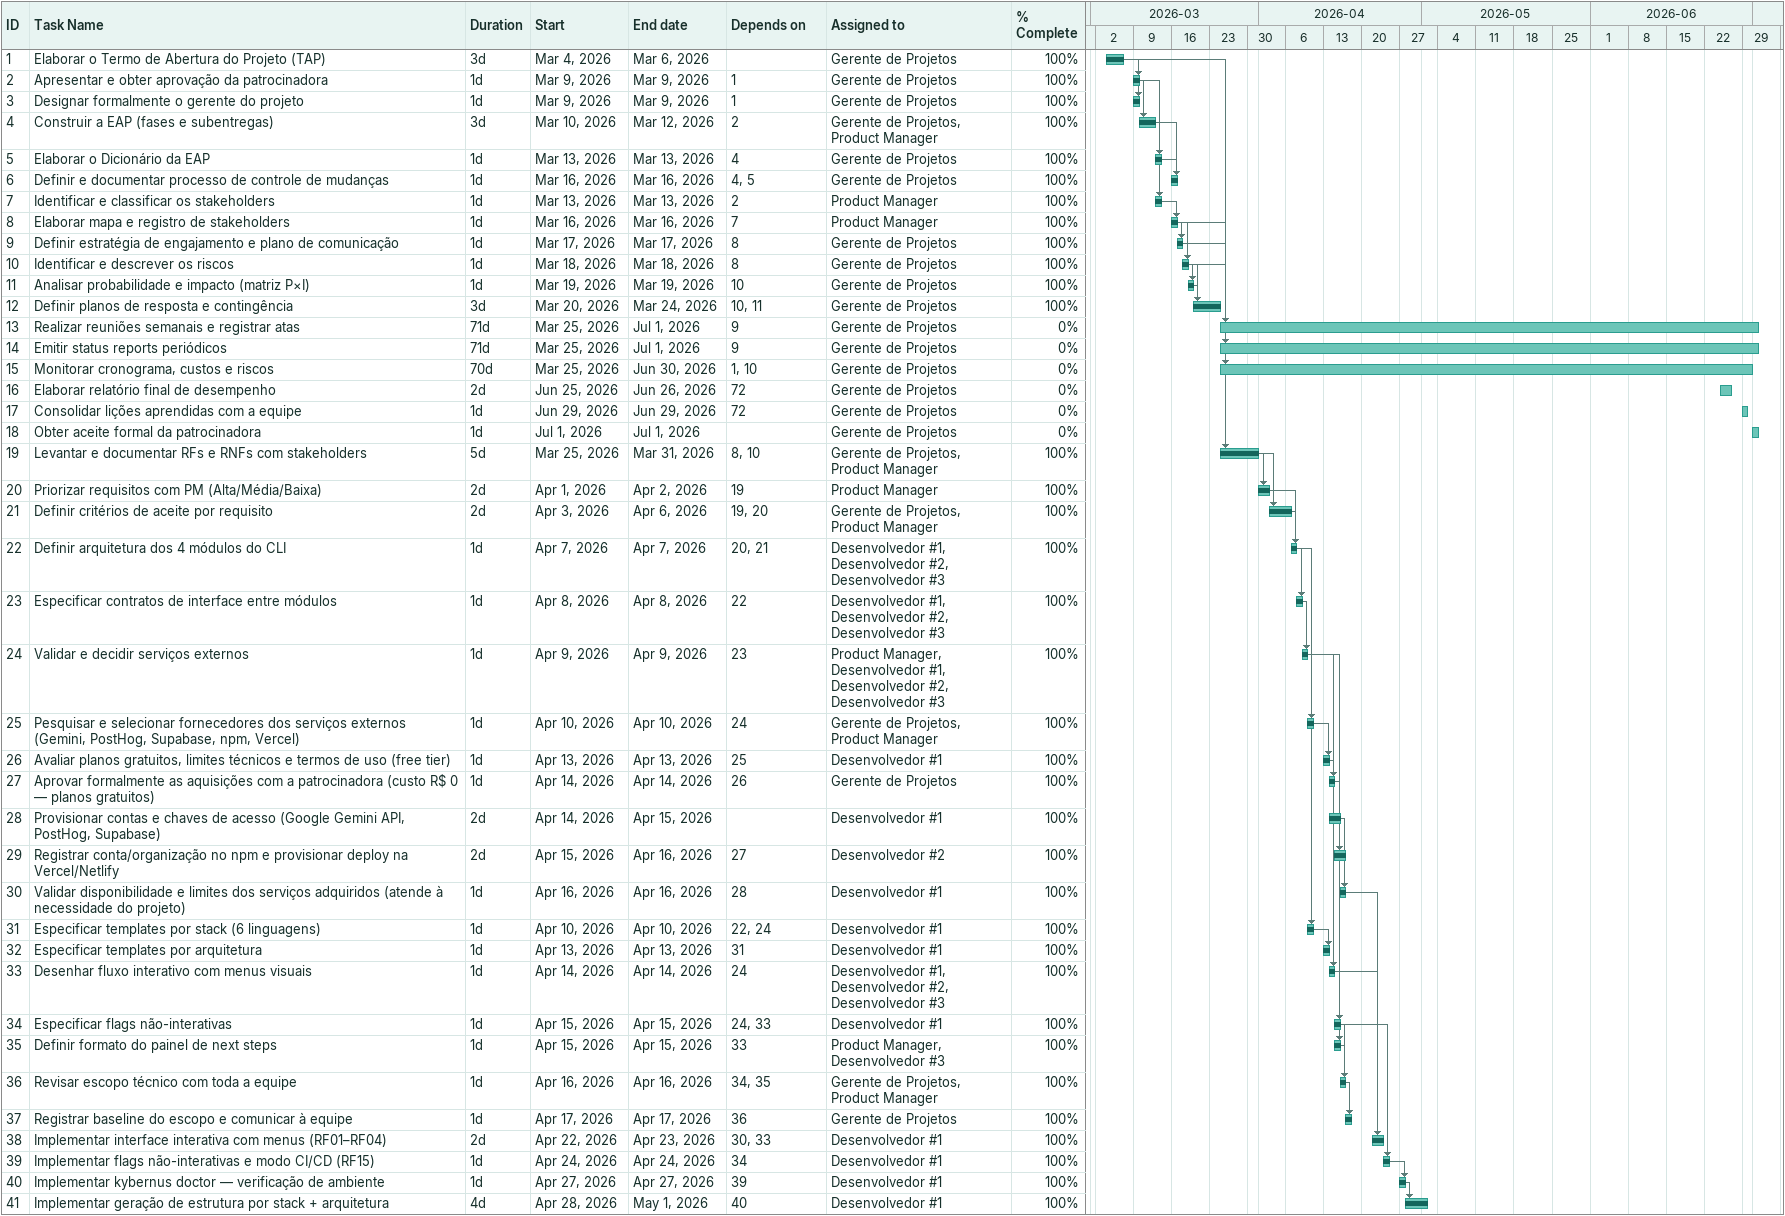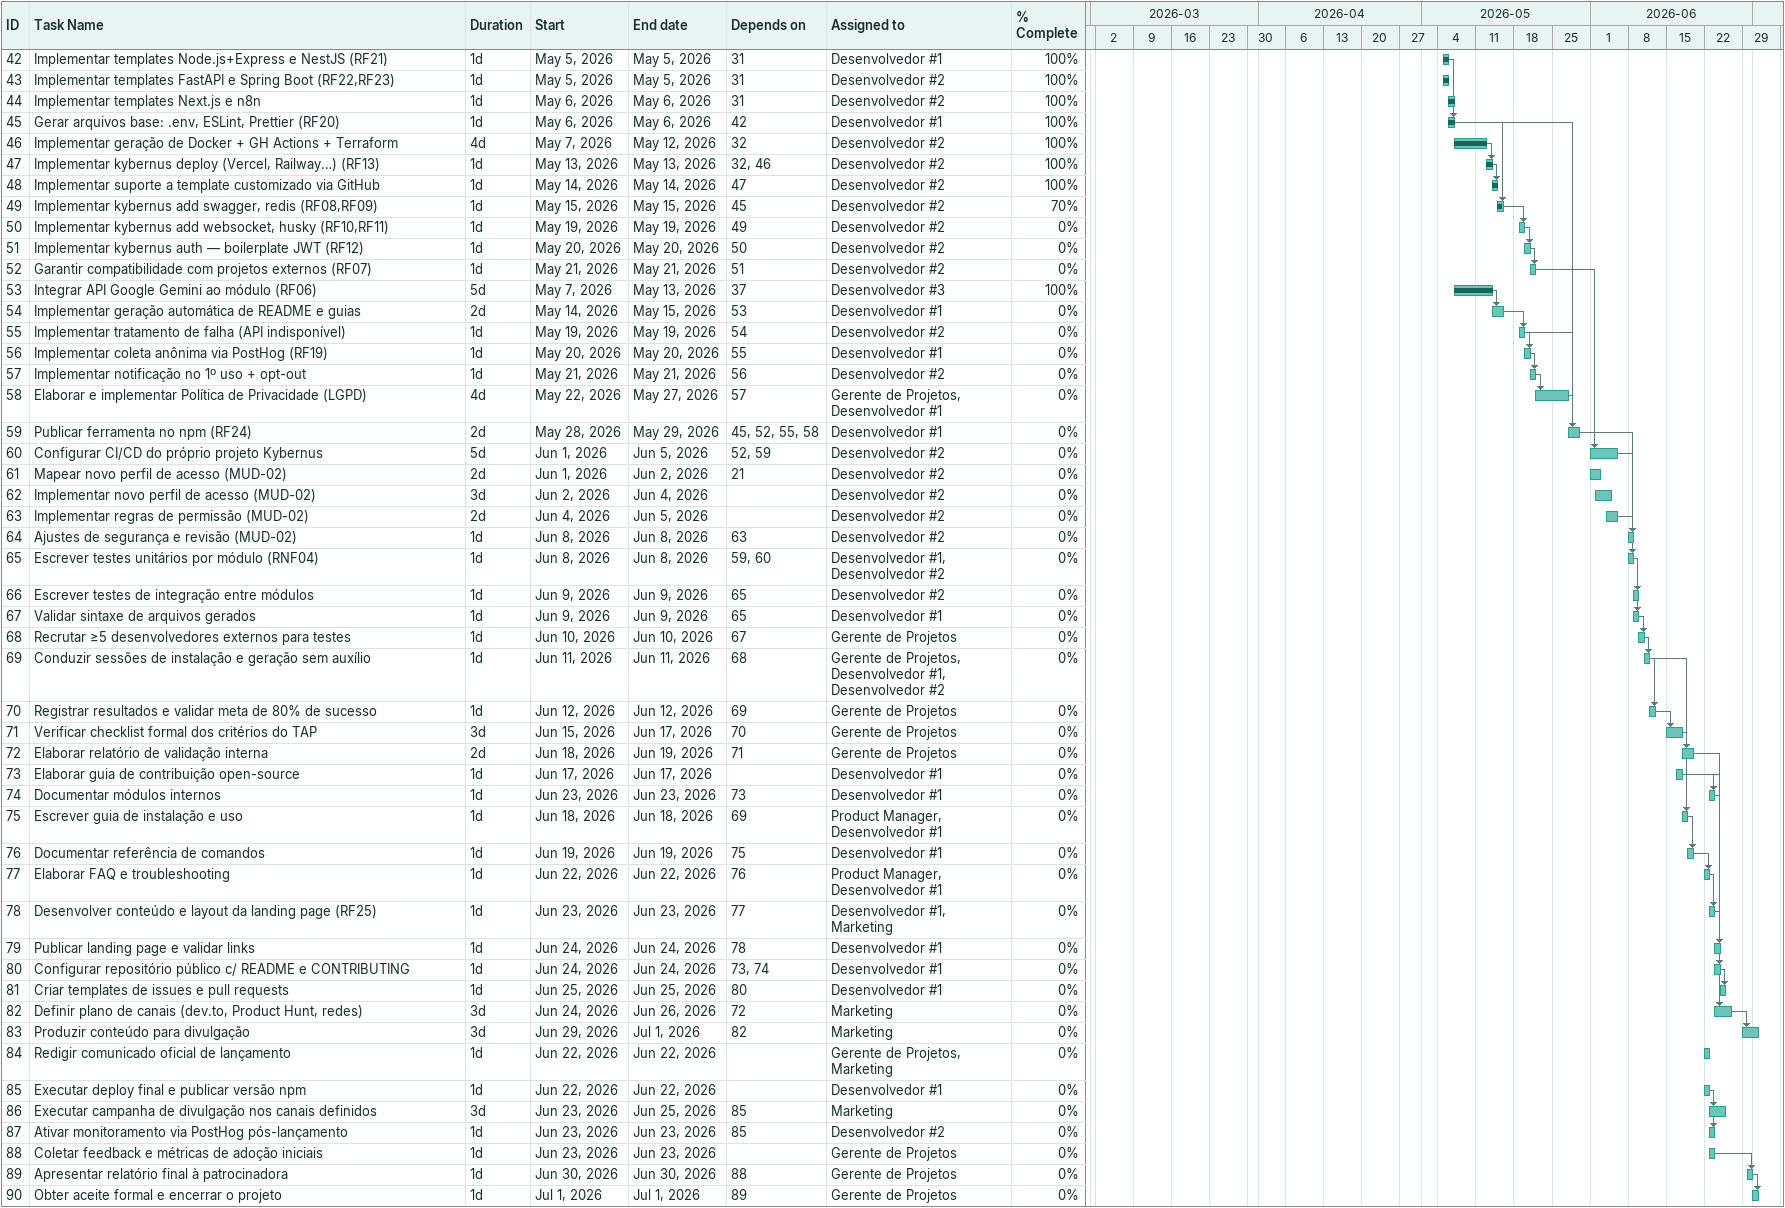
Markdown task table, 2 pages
| ID | Task | Duration | Start | Finish | Predecessors | Resources | % complete |
|---|---|---|---|---|---|---|---|
| 1 | Elaborar o Termo de Abertura do Projeto (TAP) | 3d | 2026-03-04 | 2026-03-06 |  | Gerente de Projetos | 100 |
| 2 | Apresentar e obter aprovação da patrocinadora | 1d | 2026-03-09 | 2026-03-09 | 1 | Gerente de Projetos | 100 |
| 3 | Designar formalmente o gerente do projeto | 1d | 2026-03-09 | 2026-03-09 | 1 | Gerente de Projetos | 100 |
| 4 | Construir a EAP (fases e subentregas) | 3d | 2026-03-10 | 2026-03-12 | 2 | Gerente de Projetos, Product Manager | 100 |
| 5 | Elaborar o Dicionário da EAP | 1d | 2026-03-13 | 2026-03-13 | 4 | Gerente de Projetos | 100 |
| 6 | Definir e documentar processo de controle de mudanças | 1d | 2026-03-16 | 2026-03-16 | 4, 5 | Gerente de Projetos | 100 |
| 7 | Identificar e classificar os stakeholders | 1d | 2026-03-13 | 2026-03-13 | 2 | Product Manager | 100 |
| 8 | Elaborar mapa e registro de stakeholders | 1d | 2026-03-16 | 2026-03-16 | 7 | Product Manager | 100 |
| 9 | Definir estratégia de engajamento e plano de comunicação | 1d | 2026-03-17 | 2026-03-17 | 8 | Gerente de Projetos | 100 |
| 10 | Identificar e descrever os riscos | 1d | 2026-03-18 | 2026-03-18 | 8 | Gerente de Projetos | 100 |
| 11 | Analisar probabilidade e impacto (matriz P×I) | 1d | 2026-03-19 | 2026-03-19 | 10 | Gerente de Projetos | 100 |
| 12 | Definir planos de resposta e contingência | 3d | 2026-03-20 | 2026-03-24 | 10, 11 | Gerente de Projetos | 100 |
| 13 | Realizar reuniões semanais e registrar atas | 71d | 2026-03-25 | 2026-07-01 | 9 | Gerente de Projetos | 0 |
| 14 | Emitir status reports periódicos | 71d | 2026-03-25 | 2026-07-01 | 9 | Gerente de Projetos | 0 |
| 15 | Monitorar cronograma, custos e riscos | 70d | 2026-03-25 | 2026-06-30 | 1, 10 | Gerente de Projetos | 0 |
| 16 | Elaborar relatório final de desempenho | 2d | 2026-06-25 | 2026-06-26 | 72 | Gerente de Projetos | 0 |
| 17 | Consolidar lições aprendidas com a equipe | 1d | 2026-06-29 | 2026-06-29 | 72 | Gerente de Projetos | 0 |
| 18 | Obter aceite formal da patrocinadora | 1d | 2026-07-01 | 2026-07-01 |  | Gerente de Projetos | 0 |
| 19 | Levantar e documentar RFs e RNFs com stakeholders | 5d | 2026-03-25 | 2026-03-31 | 8, 10 | Gerente de Projetos, Product Manager | 100 |
| 20 | Priorizar requisitos com PM (Alta/Média/Baixa) | 2d | 2026-04-01 | 2026-04-02 | 19 | Product Manager | 100 |
| 21 | Definir critérios de aceite por requisito | 2d | 2026-04-03 | 2026-04-06 | 19, 20 | Gerente de Projetos, Product Manager | 100 |
| 22 | Definir arquitetura dos 4 módulos do CLI | 1d | 2026-04-07 | 2026-04-07 | 20, 21 | Desenvolvedor #1, Desenvolvedor #2, Desenvolvedor #3 | 100 |
| 23 | Especificar contratos de interface entre módulos | 1d | 2026-04-08 | 2026-04-08 | 22 | Desenvolvedor #1, Desenvolvedor #2, Desenvolvedor #3 | 100 |
| 24 | Validar e decidir serviços externos | 1d | 2026-04-09 | 2026-04-09 | 23 | Product Manager, Desenvolvedor #1, Desenvolvedor #2, Desenvolvedor #3 | 100 |
| 25 | Pesquisar e selecionar fornecedores dos serviços externos (Gemini, PostHog, Supabase, npm, Vercel) | 1d | 2026-04-10 | 2026-04-10 | 24 | Gerente de Projetos, Product Manager | 100 |
| 26 | Avaliar planos gratuitos, limites técnicos e termos de uso (free tier) | 1d | 2026-04-13 | 2026-04-13 | 25 | Desenvolvedor #1 | 100 |
| 27 | Aprovar formalmente as aquisições com a patrocinadora (custo R$ 0 — planos gratuitos) | 1d | 2026-04-14 | 2026-04-14 | 26 | Gerente de Projetos | 100 |
| 28 | Provisionar contas e chaves de acesso (Google Gemini API, PostHog, Supabase) | 2d | 2026-04-14 | 2026-04-15 |  | Desenvolvedor #1 | 100 |
| 29 | Registrar conta/organização no npm e provisionar deploy na Vercel/Netlify | 2d | 2026-04-15 | 2026-04-16 | 27 | Desenvolvedor #2 | 100 |
| 30 | Validar disponibilidade e limites dos serviços adquiridos (atende à necessidade do projeto) | 1d | 2026-04-16 | 2026-04-16 | 28 | Desenvolvedor #1 | 100 |
| 31 | Especificar templates por stack (6 linguagens) | 1d | 2026-04-10 | 2026-04-10 | 22, 24 | Desenvolvedor #1 | 100 |
| 32 | Especificar templates por arquitetura | 1d | 2026-04-13 | 2026-04-13 | 31 | Desenvolvedor #1 | 100 |
| 33 | Desenhar fluxo interativo com menus visuais | 1d | 2026-04-14 | 2026-04-14 | 24 | Desenvolvedor #1, Desenvolvedor #2, Desenvolvedor #3 | 100 |
| 34 | Especificar flags não-interativas | 1d | 2026-04-15 | 2026-04-15 | 24, 33 | Desenvolvedor #1 | 100 |
| 35 | Definir formato do painel de next steps | 1d | 2026-04-15 | 2026-04-15 | 33 | Product Manager, Desenvolvedor #3 | 100 |
| 36 | Revisar escopo técnico com toda a equipe | 1d | 2026-04-16 | 2026-04-16 | 34, 35 | Gerente de Projetos, Product Manager | 100 |
| 37 | Registrar baseline do escopo e comunicar à equipe | 1d | 2026-04-17 | 2026-04-17 | 36 | Gerente de Projetos | 100 |
| 38 | Implementar interface interativa com menus (RF01–RF04) | 2d | 2026-04-22 | 2026-04-23 | 30, 33 | Desenvolvedor #1 | 100 |
| 39 | Implementar flags não-interativas e modo CI/CD (RF15) | 1d | 2026-04-24 | 2026-04-24 | 34 | Desenvolvedor #1 | 100 |
| 40 | Implementar kybernus doctor — verificação de ambiente | 1d | 2026-04-27 | 2026-04-27 | 39 | Desenvolvedor #1 | 100 |
| 41 | Implementar geração de estrutura por stack + arquitetura | 4d | 2026-04-28 | 2026-05-01 | 40 | Desenvolvedor #1 | 100 |
| 42 | Implementar templates Node.js+Express e NestJS (RF21) | 1d | 2026-05-05 | 2026-05-05 | 31 | Desenvolvedor #1 | 100 |
| 43 | Implementar templates FastAPI e Spring Boot (RF22,RF23) | 1d | 2026-05-05 | 2026-05-05 | 31 | Desenvolvedor #2 | 100 |
| 44 | Implementar templates Next.js e n8n | 1d | 2026-05-06 | 2026-05-06 | 31 | Desenvolvedor #2 | 100 |
| 45 | Gerar arquivos base: .env, ESLint, Prettier (RF20) | 1d | 2026-05-06 | 2026-05-06 | 42 | Desenvolvedor #1 | 100 |
| 46 | Implementar geração de Docker + GH Actions + Terraform | 4d | 2026-05-07 | 2026-05-12 | 32 | Desenvolvedor #2 | 100 |
| 47 | Implementar kybernus deploy (Vercel, Railway…) (RF13) | 1d | 2026-05-13 | 2026-05-13 | 32, 46 | Desenvolvedor #2 | 100 |
| 48 | Implementar suporte a template customizado via GitHub | 1d | 2026-05-14 | 2026-05-14 | 47 | Desenvolvedor #2 | 100 |
| 49 | Implementar kybernus add swagger, redis (RF08,RF09) | 1d | 2026-05-15 | 2026-05-15 | 45 | Desenvolvedor #2 | 70 |
| 50 | Implementar kybernus add websocket, husky (RF10,RF11) | 1d | 2026-05-19 | 2026-05-19 | 49 | Desenvolvedor #2 | 0 |
| 51 | Implementar kybernus auth — boilerplate JWT (RF12) | 1d | 2026-05-20 | 2026-05-20 | 50 | Desenvolvedor #2 | 0 |
| 52 | Garantir compatibilidade com projetos externos (RF07) | 1d | 2026-05-21 | 2026-05-21 | 51 | Desenvolvedor #2 | 0 |
| 53 | Integrar API Google Gemini ao módulo (RF06) | 5d | 2026-05-07 | 2026-05-13 | 37 | Desenvolvedor #3 | 100 |
| 54 | Implementar geração automática de README e guias | 2d | 2026-05-14 | 2026-05-15 | 53 | Desenvolvedor #1 | 0 |
| 55 | Implementar tratamento de falha (API indisponível) | 1d | 2026-05-19 | 2026-05-19 | 54 | Desenvolvedor #2 | 0 |
| 56 | Implementar coleta anônima via PostHog (RF19) | 1d | 2026-05-20 | 2026-05-20 | 55 | Desenvolvedor #1 | 0 |
| 57 | Implementar notificação no 1º uso + opt-out | 1d | 2026-05-21 | 2026-05-21 | 56 | Desenvolvedor #2 | 0 |
| 58 | Elaborar e implementar Política de Privacidade (LGPD) | 4d | 2026-05-22 | 2026-05-27 | 57 | Gerente de Projetos, Desenvolvedor #1 | 0 |
| 59 | Publicar ferramenta no npm (RF24) | 2d | 2026-05-28 | 2026-05-29 | 45, 52, 55, 58 | Desenvolvedor #1 | 0 |
| 60 | Configurar CI/CD do próprio projeto Kybernus | 5d | 2026-06-01 | 2026-06-05 | 52, 59 | Desenvolvedor #2 | 0 |
| 61 | Mapear novo perfil de acesso (MUD-02) | 2d | 2026-06-01 | 2026-06-02 | 21 | Desenvolvedor #2 | 0 |
| 62 | Implementar novo perfil de acesso (MUD-02) | 3d | 2026-06-02 | 2026-06-04 |  | Desenvolvedor #2 | 0 |
| 63 | Implementar regras de permissão (MUD-02) | 2d | 2026-06-04 | 2026-06-05 |  | Desenvolvedor #2 | 0 |
| 64 | Ajustes de segurança e revisão (MUD-02) | 1d | 2026-06-08 | 2026-06-08 | 63 | Desenvolvedor #2 | 0 |
| 65 | Escrever testes unitários por módulo (RNF04) | 1d | 2026-06-08 | 2026-06-08 | 59, 60 | Desenvolvedor #1, Desenvolvedor #2 | 0 |
| 66 | Escrever testes de integração entre módulos | 1d | 2026-06-09 | 2026-06-09 | 65 | Desenvolvedor #2 | 0 |
| 67 | Validar sintaxe de arquivos gerados | 1d | 2026-06-09 | 2026-06-09 | 65 | Desenvolvedor #1 | 0 |
| 68 | Recrutar ≥5 desenvolvedores externos para testes | 1d | 2026-06-10 | 2026-06-10 | 67 | Gerente de Projetos | 0 |
| 69 | Conduzir sessões de instalação e geração sem auxílio | 1d | 2026-06-11 | 2026-06-11 | 68 | Gerente de Projetos, Desenvolvedor #1, Desenvolvedor #2 | 0 |
| 70 | Registrar resultados e validar meta de 80% de sucesso | 1d | 2026-06-12 | 2026-06-12 | 69 | Gerente de Projetos | 0 |
| 71 | Verificar checklist formal dos critérios do TAP | 3d | 2026-06-15 | 2026-06-17 | 70 | Gerente de Projetos | 0 |
| 72 | Elaborar relatório de validação interna | 2d | 2026-06-18 | 2026-06-19 | 71 | Gerente de Projetos | 0 |
| 73 | Elaborar guia de contribuição open-source | 1d | 2026-06-17 | 2026-06-17 |  | Desenvolvedor #1 | 0 |
| 74 | Documentar módulos internos | 1d | 2026-06-23 | 2026-06-23 | 73 | Desenvolvedor #1 | 0 |
| 75 | Escrever guia de instalação e uso | 1d | 2026-06-18 | 2026-06-18 | 69 | Product Manager, Desenvolvedor #1 | 0 |
| 76 | Documentar referência de comandos | 1d | 2026-06-19 | 2026-06-19 | 75 | Desenvolvedor #1 | 0 |
| 77 | Elaborar FAQ e troubleshooting | 1d | 2026-06-22 | 2026-06-22 | 76 | Product Manager, Desenvolvedor #1 | 0 |
| 78 | Desenvolver conteúdo e layout da landing page (RF25) | 1d | 2026-06-23 | 2026-06-23 | 77 | Desenvolvedor #1, Marketing | 0 |
| 79 | Publicar landing page e validar links | 1d | 2026-06-24 | 2026-06-24 | 78 | Desenvolvedor #1 | 0 |
| 80 | Configurar repositório público c/ README e CONTRIBUTING | 1d | 2026-06-24 | 2026-06-24 | 73, 74 | Desenvolvedor #1 | 0 |
| 81 | Criar templates de issues e pull requests | 1d | 2026-06-25 | 2026-06-25 | 80 | Desenvolvedor #1 | 0 |
| 82 | Definir plano de canais (dev.to, Product Hunt, redes) | 3d | 2026-06-24 | 2026-06-26 | 72 | Marketing | 0 |
| 83 | Produzir conteúdo para divulgação | 3d | 2026-06-29 | 2026-07-01 | 82 | Marketing | 0 |
| 84 | Redigir comunicado oficial de lançamento | 1d | 2026-06-22 | 2026-06-22 |  | Gerente de Projetos, Marketing | 0 |
| 85 | Executar deploy final e publicar versão npm | 1d | 2026-06-22 | 2026-06-22 |  | Desenvolvedor #1 | 0 |
| 86 | Executar campanha de divulgação nos canais definidos | 3d | 2026-06-23 | 2026-06-25 | 85 | Marketing | 0 |
| 87 | Ativar monitoramento via PostHog pós-lançamento | 1d | 2026-06-23 | 2026-06-23 | 85 | Desenvolvedor #2 | 0 |
| 88 | Coletar feedback e métricas de adoção iniciais | 1d | 2026-06-23 | 2026-06-23 |  | Gerente de Projetos | 0 |
| 89 | Apresentar relatório final à patrocinadora | 1d | 2026-06-30 | 2026-06-30 | 88 | Gerente de Projetos | 0 |
| 90 | Obter aceite formal e encerrar o projeto | 1d | 2026-07-01 | 2026-07-01 | 89 | Gerente de Projetos | 0 |
